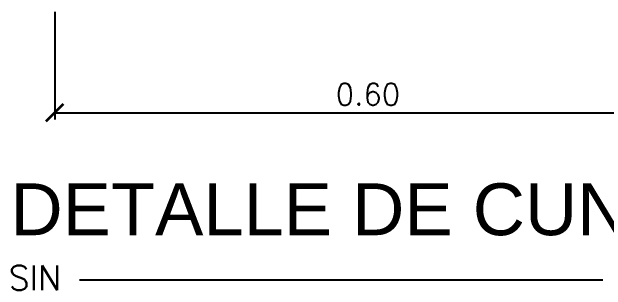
# Model space of a CAD drawing. Header units: millimetres. Extents: x 605064 to 1210630, y 1310999 to 2622410.
# Drawn here: x 605111.6 to 605139.87, y 1311081.16 to 1311094.38 of the extents above; entities that cross this region are included whole.
import ezdxf

# ---------------------------------------------------------------- set-up
doc = ezdxf.new("R2010")
doc.units = ezdxf.units.MM
doc.layers.add('EDIFICIOS', color=4, linetype='Continuous')
doc.layers.add('Tubería A-Pluvial', color=7, linetype='Continuous')
doc.styles.add('Ambientes', font='swiss.ttf', dxfattribs={"height": 0.2})
doc.styles.add('ROMANS', font='ROMANS', dxfattribs={"height": 0.2})

# ---------------------------------------------------------------- blocks, each defined once
blk = doc.blocks.new('_ArchTick')
at = {"color": 0, "linetype": 'ByBlock', "const_width": 0.15}
blk.add_lwpolyline([(-0.5, -0.5), (0.5, 0.5)], dxfattribs=at)

msp = doc.modelspace()

# ---------------------------------------------------------------- linework, layer by layer
msp.add_line((605114.814, 1311081.645), (605139.711, 1311081.645))
at = {"layer": 'Tubería A-Pluvial', "color": 1}
for p, q in [((605113.637, 1311094.382), (605113.637, 1311089.271)), ((605113.637, 1311089.591), (605143.436, 1311089.591))]:
    msp.add_line(p, q, dxfattribs=at)

# ---------------------------------------------------------------- block references
at = {"layer": 'Tubería A-Pluvial', "color": 1, "xscale": 0.8320000000000001, "yscale": 0.8320000000000001, "zscale": 0.8320000000000001, "rotation": 180}
msp.add_blockref('_ArchTick', (605113.637, 1311089.591), dxfattribs=at)

# ---------------------------------------------------------------- texts
at = {"style": 'ROMANS'}
msp.add_text('SIN', height=1.1648, dxfattribs=at).set_placement((605111.448, 1311081.158))
at = {"layer": 'EDIFICIOS', "color": 18, "true_color": 0x000000, "style": 'Ambientes'}
msp.add_text('DETALLE DE CUNETA', height=2.4633, dxfattribs=at).set_placement((605111.53, 1311083.768))
at = {"layer": 'Tubería A-Pluvial', "insert": (605128.536, 1311090.462), "char_height": 1.024, "attachment_point": 5, "style": 'ROMANS'}
msp.add_mtext('\\A1;0.60', dxfattribs=at)

doc.saveas('drawing.dxf')
